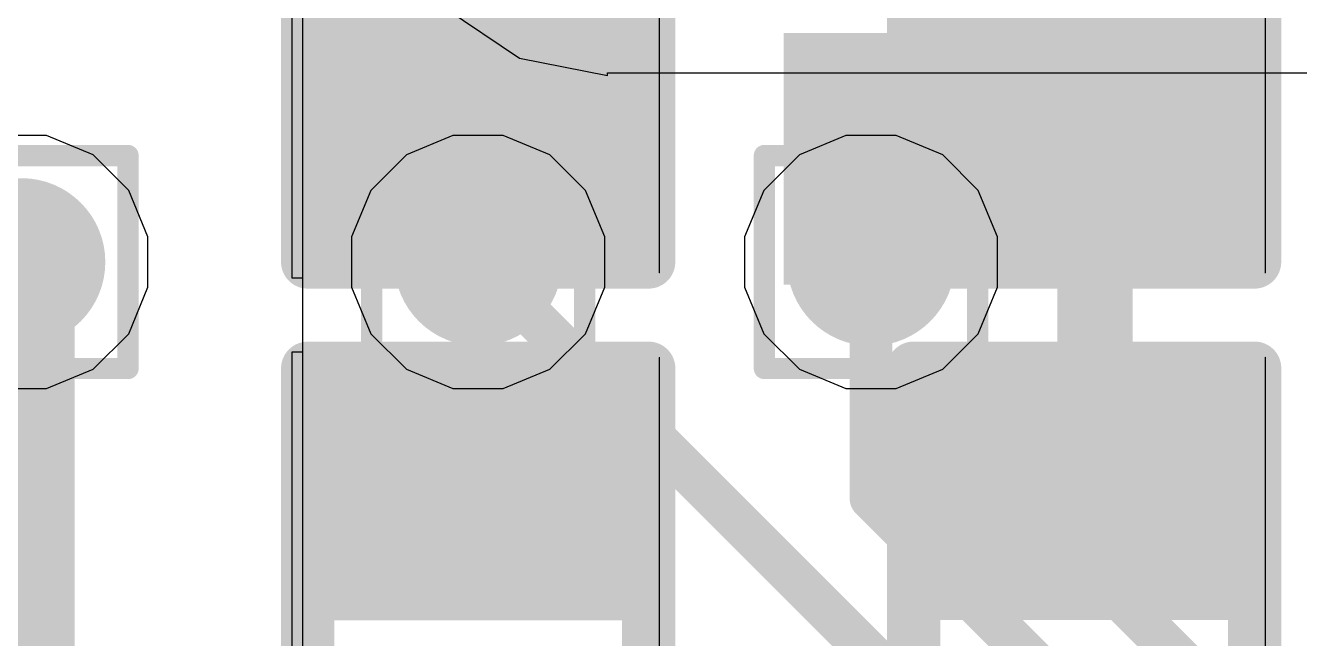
# Model space of a CAD drawing. Header units: inches. Extents: x -6 to 283, y -12 to 154.
# Drawn here: x 24.294 to 27.331, y 7.795 to 9.257 of the extents above; entities that cross this region are included whole.
import ezdxf

# ---------------------------------------------------------------- set-up
doc = ezdxf.new("R2010")
doc.units = ezdxf.units.IN
for name, color, linetype in [('Bottom Layer', 5, 'Continuous'), ('Bottom Overlay', 54, 'Continuous'), ('Bottom Paste', 16, 'Continuous'), ('Bottom Solder', 6, 'Continuous'), ('Drill Drawing', 1, 'Continuous'), ('GND-1', 16, 'Continuous'), ('GND-2', 90, 'Continuous'), ('GND-3', 216, 'Continuous'), ('GND-4', 54, 'Continuous'), ('PWR-1', 156, 'Continuous'), ('PWR-2', 130, 'Continuous'), ('Signal L1', 76, 'Continuous'), ('Signal L2', 6, 'Continuous'), ('Top Layer', 1, 'Continuous'), ('Via Holes', 16, 'Continuous')]:
    doc.layers.add(name, color=color, linetype=linetype)

# ---------------------------------------------------------------- blocks, each defined once
blk = doc.blocks.new('R___0402_B_78')
at = {"layer": 'Bottom Layer'}
for points in [[(-0.2413, 0.3175), (-0.2413, -0.3175), (-0.6985, -0.3175), (-0.6985, 0.3175)], [(0.6985, 0.3175), (0.6985, -0.3175), (0.2413, -0.3175), (0.2413, 0.3175)]]:
    blk.add_hatch(color=5, dxfattribs=at).paths.add_polyline_path(points)
at = {"layer": 'Bottom Paste'}
for points in [[(-0.2413, 0.3175), (-0.2413, -0.3175), (-0.6985, -0.3175), (-0.6985, 0.3175)], [(0.6985, 0.3175), (0.6985, -0.3175), (0.2413, -0.3175), (0.2413, 0.3175)]]:
    blk.add_hatch(color=16, dxfattribs=at).paths.add_polyline_path(points)
at = {"layer": 'Bottom Solder'}
for points in [[(-0.1863, 0.3725), (-0.1863, -0.3725), (-0.7535, -0.3725), (-0.7535, 0.3725)], [(0.7535, 0.3725), (0.7535, -0.3725), (0.1863, -0.3725), (0.1863, 0.3725)]]:
    blk.add_hatch(color=6, dxfattribs=at).paths.add_polyline_path(points)
at = {"layer": 'Bottom Overlay'}
for points in [[(0.7874, 0.4064, 0.127, 0.127, 0), (-0.7874, 0.4064, 0.127, 0.127, 0)], [(-0.7874, -0.4064, 0.127, 0.127, 0), (-0.7874, 0.4064, 0.127, 0.127, 0)], [(0.7874, -0.4064, 0.127, 0.127, 0), (0.7874, 0.4064, 0.127, 0.127, 0)], [(0.8128, 0.4318, 0.00323, 0.00323, 0), (-0.8128, 0.4318, 0.00323, 0.00323, 0)], [(0.7874, -0.4064, 0.127, 0.127, 0), (-0.7874, -0.4064, 0.127, 0.127, 0)]]:
    blk.add_lwpolyline(points, format="xyseb", dxfattribs=at)
for points in [[(-0.8191, 0.4064, 0.0635, 0.0635, 1), (-0.7556, 0.4064, 0.0635, 0.0635, 1)], [(-0.8191, 0.4064, 0.0635, 0.0635, 1), (-0.7556, 0.4064, 0.0635, 0.0635, 1)], [(0.7556, 0.4064, 0.0635, 0.0635, 1), (0.8191, 0.4064, 0.0635, 0.0635, 1)], [(0.7556, 0.4064, 0.0635, 0.0635, 1), (0.8191, 0.4064, 0.0635, 0.0635, 1)], [(-0.8136, 0.4318, 0.00161, 0.00161, 1), (-0.812, 0.4318, 0.00161, 0.00161, 1)], [(0.812, 0.4318, 0.00161, 0.00161, 1), (0.8136, 0.4318, 0.00161, 0.00161, 1)], [(-0.8191, -0.4064, 0.0635, 0.0635, 1), (-0.7556, -0.4064, 0.0635, 0.0635, 1)], [(-0.8191, -0.4064, 0.0635, 0.0635, 1), (-0.7556, -0.4064, 0.0635, 0.0635, 1)], [(0.7556, -0.4064, 0.0635, 0.0635, 1), (0.8191, -0.4064, 0.0635, 0.0635, 1)], [(0.7556, -0.4064, 0.0635, 0.0635, 1), (0.8191, -0.4064, 0.0635, 0.0635, 1)]]:
    blk.add_lwpolyline(points, format="xyseb", close=True, dxfattribs=at)
blk = doc.blocks.new('R___0402_B_79')
at = {"layer": 'Bottom Layer'}
for points in [[(-0.2413, 0.3175), (-0.2413, -0.3175), (-0.6985, -0.3175), (-0.6985, 0.3175)], [(0.6985, 0.3175), (0.6985, -0.3175), (0.2413, -0.3175), (0.2413, 0.3175)]]:
    blk.add_hatch(color=5, dxfattribs=at).paths.add_polyline_path(points)
at = {"layer": 'Bottom Paste'}
for points in [[(-0.2413, 0.3175), (-0.2413, -0.3175), (-0.6985, -0.3175), (-0.6985, 0.3175)], [(0.6985, 0.3175), (0.6985, -0.3175), (0.2413, -0.3175), (0.2413, 0.3175)]]:
    blk.add_hatch(color=16, dxfattribs=at).paths.add_polyline_path(points)
at = {"layer": 'Bottom Solder'}
for points in [[(-0.1863, 0.3725), (-0.1863, -0.3725), (-0.7535, -0.3725), (-0.7535, 0.3725)], [(0.7535, 0.3725), (0.7535, -0.3725), (0.1863, -0.3725), (0.1863, 0.3725)]]:
    blk.add_hatch(color=6, dxfattribs=at).paths.add_polyline_path(points)
at = {"layer": 'Bottom Overlay'}
for points in [[(0.7874, 0.4064, 0.127, 0.127, 0), (-0.7874, 0.4064, 0.127, 0.127, 0)], [(-0.7874, -0.4064, 0.127, 0.127, 0), (-0.7874, 0.4064, 0.127, 0.127, 0)], [(0.7874, -0.4064, 0.127, 0.127, 0), (0.7874, 0.4064, 0.127, 0.127, 0)], [(0.8128, 0.4318, 0.00323, 0.00323, 0), (-0.8128, 0.4318, 0.00323, 0.00323, 0)], [(0.7874, -0.4064, 0.127, 0.127, 0), (-0.7874, -0.4064, 0.127, 0.127, 0)]]:
    blk.add_lwpolyline(points, format="xyseb", dxfattribs=at)
for points in [[(-0.8191, 0.4064, 0.0635, 0.0635, 1), (-0.7556, 0.4064, 0.0635, 0.0635, 1)], [(-0.8191, 0.4064, 0.0635, 0.0635, 1), (-0.7556, 0.4064, 0.0635, 0.0635, 1)], [(0.7556, 0.4064, 0.0635, 0.0635, 1), (0.8191, 0.4064, 0.0635, 0.0635, 1)], [(0.7556, 0.4064, 0.0635, 0.0635, 1), (0.8191, 0.4064, 0.0635, 0.0635, 1)], [(-0.8136, 0.4318, 0.00161, 0.00161, 1), (-0.812, 0.4318, 0.00161, 0.00161, 1)], [(0.812, 0.4318, 0.00161, 0.00161, 1), (0.8136, 0.4318, 0.00161, 0.00161, 1)], [(-0.8191, -0.4064, 0.0635, 0.0635, 1), (-0.7556, -0.4064, 0.0635, 0.0635, 1)], [(-0.8191, -0.4064, 0.0635, 0.0635, 1), (-0.7556, -0.4064, 0.0635, 0.0635, 1)], [(0.7556, -0.4064, 0.0635, 0.0635, 1), (0.8191, -0.4064, 0.0635, 0.0635, 1)], [(0.7556, -0.4064, 0.0635, 0.0635, 1), (0.8191, -0.4064, 0.0635, 0.0635, 1)]]:
    blk.add_lwpolyline(points, format="xyseb", close=True, dxfattribs=at)
blk = doc.blocks.new('R___0402_B_122')
at = {"layer": 'Bottom Layer'}
for points in [[(-0.2413, 0.3175), (-0.2413, -0.3175), (-0.6985, -0.3175), (-0.6985, 0.3175)], [(0.6985, 0.3175), (0.6985, -0.3175), (0.2413, -0.3175), (0.2413, 0.3175)]]:
    blk.add_hatch(color=5, dxfattribs=at).paths.add_polyline_path(points)
at = {"layer": 'Bottom Paste'}
for points in [[(-0.2413, 0.3175), (-0.2413, -0.3175), (-0.6985, -0.3175), (-0.6985, 0.3175)], [(0.6985, 0.3175), (0.6985, -0.3175), (0.2413, -0.3175), (0.2413, 0.3175)]]:
    blk.add_hatch(color=16, dxfattribs=at).paths.add_polyline_path(points)
at = {"layer": 'Bottom Solder'}
for points in [[(-0.1863, 0.3725), (-0.1863, -0.3725), (-0.7535, -0.3725), (-0.7535, 0.3725)], [(0.7535, 0.3725), (0.7535, -0.3725), (0.1863, -0.3725), (0.1863, 0.3725)]]:
    blk.add_hatch(color=6, dxfattribs=at).paths.add_polyline_path(points)
at = {"layer": 'Bottom Overlay'}
for points in [[(-0.7874, -0.4064, 0.127, 0.127, 0), (-0.7874, 0.4064, 0.127, 0.127, 0)], [(0.7874, 0.4064, 0.127, 0.127, 0), (-0.7874, 0.4064, 0.127, 0.127, 0)], [(0.7874, -0.4064, 0.127, 0.127, 0), (0.7874, 0.4064, 0.127, 0.127, 0)], [(0.8128, 0.4318, 0.00323, 0.00323, 0), (-0.8128, 0.4318, 0.00323, 0.00323, 0)], [(0.7874, -0.4064, 0.127, 0.127, 0), (-0.7874, -0.4064, 0.127, 0.127, 0)]]:
    blk.add_lwpolyline(points, format="xyseb", dxfattribs=at)
for points in [[(-0.8191, 0.4064, 0.0635, 0.0635, 1), (-0.7556, 0.4064, 0.0635, 0.0635, 1)], [(-0.8191, 0.4064, 0.0635, 0.0635, 1), (-0.7556, 0.4064, 0.0635, 0.0635, 1)], [(0.7556, 0.4064, 0.0635, 0.0635, 1), (0.8191, 0.4064, 0.0635, 0.0635, 1)], [(0.7556, 0.4064, 0.0635, 0.0635, 1), (0.8191, 0.4064, 0.0635, 0.0635, 1)], [(-0.8136, 0.4318, 0.00161, 0.00161, 1), (-0.812, 0.4318, 0.00161, 0.00161, 1)], [(0.812, 0.4318, 0.00161, 0.00161, 1), (0.8136, 0.4318, 0.00161, 0.00161, 1)], [(-0.8191, -0.4064, 0.0635, 0.0635, 1), (-0.7556, -0.4064, 0.0635, 0.0635, 1)], [(-0.8191, -0.4064, 0.0635, 0.0635, 1), (-0.7556, -0.4064, 0.0635, 0.0635, 1)], [(0.7556, -0.4064, 0.0635, 0.0635, 1), (0.8191, -0.4064, 0.0635, 0.0635, 1)], [(0.7556, -0.4064, 0.0635, 0.0635, 1), (0.8191, -0.4064, 0.0635, 0.0635, 1)]]:
    blk.add_lwpolyline(points, format="xyseb", close=True, dxfattribs=at)
blk = doc.blocks.new('R___0402_B_134')
at = {"layer": 'Bottom Layer'}
for points in [[(-0.2413, 0.3175), (-0.2413, -0.3175), (-0.6985, -0.3175), (-0.6985, 0.3175)], [(0.6985, 0.3175), (0.6985, -0.3175), (0.2413, -0.3175), (0.2413, 0.3175)]]:
    blk.add_hatch(color=5, dxfattribs=at).paths.add_polyline_path(points)
at = {"layer": 'Bottom Paste'}
for points in [[(-0.2413, 0.3175), (-0.2413, -0.3175), (-0.6985, -0.3175), (-0.6985, 0.3175)], [(0.6985, 0.3175), (0.6985, -0.3175), (0.2413, -0.3175), (0.2413, 0.3175)]]:
    blk.add_hatch(color=16, dxfattribs=at).paths.add_polyline_path(points)
at = {"layer": 'Bottom Solder'}
for points in [[(-0.1863, 0.3725), (-0.1863, -0.3725), (-0.7535, -0.3725), (-0.7535, 0.3725)], [(0.7535, 0.3725), (0.7535, -0.3725), (0.1863, -0.3725), (0.1863, 0.3725)]]:
    blk.add_hatch(color=6, dxfattribs=at).paths.add_polyline_path(points)
at = {"layer": 'Bottom Overlay'}
for points in [[(0.7874, 0.4064, 0.127, 0.127, 0), (-0.7874, 0.4064, 0.127, 0.127, 0)], [(-0.7874, -0.4064, 0.127, 0.127, 0), (-0.7874, 0.4064, 0.127, 0.127, 0)], [(0.7874, -0.4064, 0.127, 0.127, 0), (0.7874, 0.4064, 0.127, 0.127, 0)], [(0.8128, 0.4318, 0.00323, 0.00323, 0), (-0.8128, 0.4318, 0.00323, 0.00323, 0)], [(0.7874, -0.4064, 0.127, 0.127, 0), (-0.7874, -0.4064, 0.127, 0.127, 0)]]:
    blk.add_lwpolyline(points, format="xyseb", dxfattribs=at)
for points in [[(-0.8191, 0.4064, 0.0635, 0.0635, 1), (-0.7556, 0.4064, 0.0635, 0.0635, 1)], [(-0.8191, 0.4064, 0.0635, 0.0635, 1), (-0.7556, 0.4064, 0.0635, 0.0635, 1)], [(0.7556, 0.4064, 0.0635, 0.0635, 1), (0.8191, 0.4064, 0.0635, 0.0635, 1)], [(0.7556, 0.4064, 0.0635, 0.0635, 1), (0.8191, 0.4064, 0.0635, 0.0635, 1)], [(-0.8136, 0.4318, 0.00161, 0.00161, 1), (-0.812, 0.4318, 0.00161, 0.00161, 1)], [(0.812, 0.4318, 0.00161, 0.00161, 1), (0.8136, 0.4318, 0.00161, 0.00161, 1)], [(-0.8191, -0.4064, 0.0635, 0.0635, 1), (-0.7556, -0.4064, 0.0635, 0.0635, 1)], [(-0.8191, -0.4064, 0.0635, 0.0635, 1), (-0.7556, -0.4064, 0.0635, 0.0635, 1)], [(0.7556, -0.4064, 0.0635, 0.0635, 1), (0.8191, -0.4064, 0.0635, 0.0635, 1)], [(0.7556, -0.4064, 0.0635, 0.0635, 1), (0.8191, -0.4064, 0.0635, 0.0635, 1)]]:
    blk.add_lwpolyline(points, format="xyseb", close=True, dxfattribs=at)

msp = doc.modelspace()

# ---------------------------------------------------------------- hatches: boundary and pattern name
at = {"layer": 'Bottom Layer'}
msp.add_hatch(color=5, dxfattribs=at).paths.add_polyline_path([(26.1015, 8.6388), (27.135, 8.6388), (27.135, 9.2387), (26.1015, 9.2387)])
h = msp.add_hatch(color=5, dxfattribs=at)
edge = h.paths.add_edge_path()
edge.add_arc((24.2844, 8.6926), 0.2, 0, 360)
h = msp.add_hatch(color=5, dxfattribs=at)
edge = h.paths.add_edge_path()
edge.add_arc((25.3731, 8.6926), 0.2, 0, 360)
h = msp.add_hatch(color=5, dxfattribs=at)
edge = h.paths.add_edge_path()
edge.add_arc((26.3095, 8.6926), 0.2, 0, 360)
at = {"layer": 'GND-1'}
h = msp.add_hatch(color=16, dxfattribs=at)
edge = h.paths.add_edge_path()
edge.add_arc((24.2844, 8.6926), 0.2, 0, 360)
h = msp.add_hatch(color=16, dxfattribs=at)
edge = h.paths.add_edge_path()
edge.add_arc((25.3731, 8.6926), 0.2, 0, 360)
h = msp.add_hatch(color=16, dxfattribs=at)
edge = h.paths.add_edge_path()
edge.add_arc((26.3095, 8.6926), 0.2, 0, 360)
at = {"layer": 'GND-2'}
h = msp.add_hatch(color=90, dxfattribs=at)
edge = h.paths.add_edge_path()
edge.add_arc((24.2844, 8.6926), 0.2, 0, 360)
h = msp.add_hatch(color=90, dxfattribs=at)
edge = h.paths.add_edge_path()
edge.add_arc((25.3731, 8.6926), 0.2, 0, 360)
h = msp.add_hatch(color=90, dxfattribs=at)
edge = h.paths.add_edge_path()
edge.add_arc((26.3095, 8.6926), 0.2, 0, 360)
at = {"layer": 'GND-3'}
h = msp.add_hatch(color=216, dxfattribs=at)
edge = h.paths.add_edge_path()
edge.add_arc((24.2844, 8.6926), 0.2, 0, 360)
h = msp.add_hatch(color=216, dxfattribs=at)
edge = h.paths.add_edge_path()
edge.add_arc((25.3731, 8.6926), 0.2, 0, 360)
h = msp.add_hatch(color=216, dxfattribs=at)
edge = h.paths.add_edge_path()
edge.add_arc((26.3095, 8.6926), 0.2, 0, 360)
at = {"layer": 'GND-4'}
h = msp.add_hatch(color=54, dxfattribs=at)
edge = h.paths.add_edge_path()
edge.add_arc((24.2844, 8.6926), 0.2, 0, 360)
h = msp.add_hatch(color=54, dxfattribs=at)
edge = h.paths.add_edge_path()
edge.add_arc((25.3731, 8.6926), 0.2, 0, 360)
h = msp.add_hatch(color=54, dxfattribs=at)
edge = h.paths.add_edge_path()
edge.add_arc((26.3095, 8.6926), 0.2, 0, 360)
at = {"layer": 'PWR-1'}
h = msp.add_hatch(color=156, dxfattribs=at)
edge = h.paths.add_edge_path()
edge.add_arc((24.2844, 8.6926), 0.2, 0, 360)
h = msp.add_hatch(color=156, dxfattribs=at)
edge = h.paths.add_edge_path()
edge.add_arc((25.3731, 8.6926), 0.2, 0, 360)
h = msp.add_hatch(color=156, dxfattribs=at)
edge = h.paths.add_edge_path()
edge.add_arc((26.3095, 8.6926), 0.2, 0, 360)
at = {"layer": 'PWR-2'}
h = msp.add_hatch(color=130, dxfattribs=at)
edge = h.paths.add_edge_path()
edge.add_arc((24.2844, 8.6926), 0.2, 0, 360)
h = msp.add_hatch(color=130, dxfattribs=at)
edge = h.paths.add_edge_path()
edge.add_arc((25.3731, 8.6926), 0.2, 0, 360)
h = msp.add_hatch(color=130, dxfattribs=at)
edge = h.paths.add_edge_path()
edge.add_arc((26.3095, 8.6926), 0.2, 0, 360)
at = {"layer": 'Signal L1'}
h = msp.add_hatch(color=76, dxfattribs=at)
edge = h.paths.add_edge_path()
edge.add_arc((24.2844, 8.6926), 0.2, 0, 360)
h = msp.add_hatch(color=76, dxfattribs=at)
edge = h.paths.add_edge_path()
edge.add_arc((25.3731, 8.6926), 0.2, 0, 360)
h = msp.add_hatch(color=76, dxfattribs=at)
edge = h.paths.add_edge_path()
edge.add_arc((26.3095, 8.6926), 0.2, 0, 360)
at = {"layer": 'Signal L2'}
h = msp.add_hatch(color=6, dxfattribs=at)
edge = h.paths.add_edge_path()
edge.add_arc((24.2844, 8.6926), 0.2, 0, 360)
h = msp.add_hatch(color=6, dxfattribs=at)
edge = h.paths.add_edge_path()
edge.add_arc((25.3731, 8.6926), 0.2, 0, 360)
h = msp.add_hatch(color=6, dxfattribs=at)
edge = h.paths.add_edge_path()
edge.add_arc((26.3095, 8.6926), 0.2, 0, 360)
at = {"layer": 'Top Layer'}
h = msp.add_hatch(color=1, dxfattribs=at)
edge = h.paths.add_edge_path()
edge.add_arc((24.2844, 8.6926), 0.2, 0, 360)
h = msp.add_hatch(color=1, dxfattribs=at)
edge = h.paths.add_edge_path()
edge.add_arc((25.3731, 8.6926), 0.2, 0, 360)
h = msp.add_hatch(color=1, dxfattribs=at)
edge = h.paths.add_edge_path()
edge.add_arc((26.3095, 8.6926), 0.2, 0, 360)
at = {"layer": 'Via Holes'}
h = msp.add_hatch(color=7, dxfattribs=at)
edge = h.paths.add_edge_path()
edge.add_arc((24.2844, 8.6926), 0.1, 0, 360)
h = msp.add_hatch(color=7, dxfattribs=at)
edge = h.paths.add_edge_path()
edge.add_arc((25.3731, 8.6926), 0.1, 0, 360)
h = msp.add_hatch(color=7, dxfattribs=at)
edge = h.paths.add_edge_path()
edge.add_arc((26.3095, 8.6926), 0.1, 0, 360)

# ---------------------------------------------------------------- linework, layer by layer
at = {"layer": 'Bottom Layer'}
for p, q in [((24.9546, 10.7059), (24.9546, 6.1772)), ((24.9286, 9.3657), (24.9286, 8.6545)), ((24.3444, 8.9942), (24.2244, 8.9942)), ((24.4553, 8.9483), (24.3444, 8.9942)), ((24.5401, 8.8634), (24.4553, 8.9483)), ((24.586, 8.7526), (24.5401, 8.8634)), ((24.586, 8.6326), (24.586, 8.7526)), ((24.5401, 8.5217), (24.586, 8.6326)), ((24.9286, 8.6545), (24.9546, 8.6545)), ((24.9546, 8.6545), (24.9546, 8.4773)), ((24.4553, 8.4369), (24.5401, 8.5217)), ((24.9546, 8.4773), (24.9287, 8.4773)), ((24.9287, 8.4773), (24.9287, 7.7661)), ((24.3444, 8.391), (24.4553, 8.4369)), ((24.2244, 8.391), (24.3444, 8.391))]:
    msp.add_line(p, q, dxfattribs=at)
for points in [[(25.3731, 8.6926, 0.127, 0.127, 0), (25.3731, 9.0101, 0.127, 0.127, 0)], [(26.8175, 8.6926, 0.127, 0.127, 0), (26.8175, 9.0104, 0.127, 0.127, 0)], [(25.3731, 8.1218, 0.127, 0.127, 0), (25.3731, 8.6926, 0.127, 0.127, 0)], [(26.8175, 8.1221, 0.127, 0.127, 0), (26.8175, 8.6926, 0.127, 0.127, 0)], [(26.3095, 8.6926, 0.1016, 0.1016, 0), (26.8175, 8.6926, 0.1016, 0.1016, 0)], [(25.3731, 8.1218, 0.127, 0.127, 0), (25.3732, 8.1217, 0.127, 0.127, 0)]]:
    msp.add_lwpolyline(points, format="xyseb", dxfattribs=at)
for points in [[(25.3414, 9.0101, 0.0635, 0.0635, 1), (25.4049, 9.0101, 0.0635, 0.0635, 1)], [(26.7858, 9.0104, 0.0635, 0.0635, 1), (26.8493, 9.0104, 0.0635, 0.0635, 1)], [(25.3414, 8.6926, 0.0635, 0.0635, 1), (25.4049, 8.6926, 0.0635, 0.0635, 1)], [(25.3414, 8.6926, 0.0635, 0.0635, 1), (25.4049, 8.6926, 0.0635, 0.0635, 1)], [(26.7858, 8.6926, 0.0635, 0.0635, 1), (26.8493, 8.6926, 0.0635, 0.0635, 1)], [(26.7858, 8.6926, 0.0635, 0.0635, 1), (26.8493, 8.6926, 0.0635, 0.0635, 1)], [(26.2841, 8.6926, 0.0508, 0.0508, 1), (26.3349, 8.6926, 0.0508, 0.0508, 1)], [(26.7921, 8.6926, 0.0508, 0.0508, 1), (26.8429, 8.6926, 0.0508, 0.0508, 1)], [(25.3414, 8.1218, 0.0635, 0.0635, 1), (25.4049, 8.1218, 0.0635, 0.0635, 1)], [(25.3414, 8.1218, 0.0635, 0.0635, 1), (25.4049, 8.1218, 0.0635, 0.0635, 1)], [(25.3415, 8.1217, 0.0635, 0.0635, 1), (25.405, 8.1217, 0.0635, 0.0635, 1)], [(26.7858, 8.1221, 0.0635, 0.0635, 1), (26.8493, 8.1221, 0.0635, 0.0635, 1)]]:
    msp.add_lwpolyline(points, format="xyseb", close=True, dxfattribs=at)
at = {"layer": 'Drill Drawing'}
for points in [[(24.0304, 8.9466, 0.0508, 0.0508, 0), (24.5384, 8.9466, 0.0508, 0.0508, 0)], [(24.5384, 8.4386, 0.0508, 0.0508, 0), (24.5384, 8.9466, 0.0508, 0.0508, 0)], [(25.1191, 8.9466, 0.0508, 0.0508, 0), (25.6271, 8.9466, 0.0508, 0.0508, 0)], [(25.1191, 8.4386, 0.0508, 0.0508, 0), (25.1191, 8.9466, 0.0508, 0.0508, 0)], [(25.6271, 8.4386, 0.0508, 0.0508, 0), (25.6271, 8.9466, 0.0508, 0.0508, 0)], [(26.0555, 8.9466, 0.0508, 0.0508, 0), (26.5635, 8.9466, 0.0508, 0.0508, 0)], [(26.0555, 8.4386, 0.0508, 0.0508, 0), (26.0555, 8.9466, 0.0508, 0.0508, 0)], [(26.5635, 8.4386, 0.0508, 0.0508, 0), (26.5635, 8.9466, 0.0508, 0.0508, 0)], [(24.0304, 8.4386, 0.0508, 0.0508, 0), (24.5384, 8.4386, 0.0508, 0.0508, 0)], [(25.1191, 8.4386, 0.0508, 0.0508, 0), (25.6271, 8.4386, 0.0508, 0.0508, 0)], [(26.0555, 8.4386, 0.0508, 0.0508, 0), (26.5635, 8.4386, 0.0508, 0.0508, 0)]]:
    msp.add_lwpolyline(points, format="xyseb", dxfattribs=at)
for points in [[(24.5257, 8.9466, 0.0254, 0.0254, 1), (24.5511, 8.9466, 0.0254, 0.0254, 1)], [(24.5257, 8.9466, 0.0254, 0.0254, 1), (24.5511, 8.9466, 0.0254, 0.0254, 1)], [(25.1064, 8.9466, 0.0254, 0.0254, 1), (25.1318, 8.9466, 0.0254, 0.0254, 1)], [(25.1064, 8.9466, 0.0254, 0.0254, 1), (25.1318, 8.9466, 0.0254, 0.0254, 1)], [(25.6144, 8.9466, 0.0254, 0.0254, 1), (25.6398, 8.9466, 0.0254, 0.0254, 1)], [(25.6144, 8.9466, 0.0254, 0.0254, 1), (25.6398, 8.9466, 0.0254, 0.0254, 1)], [(26.0428, 8.9466, 0.0254, 0.0254, 1), (26.0682, 8.9466, 0.0254, 0.0254, 1)], [(26.0428, 8.9466, 0.0254, 0.0254, 1), (26.0682, 8.9466, 0.0254, 0.0254, 1)], [(26.5508, 8.9466, 0.0254, 0.0254, 1), (26.5762, 8.9466, 0.0254, 0.0254, 1)], [(26.5508, 8.9466, 0.0254, 0.0254, 1), (26.5762, 8.9466, 0.0254, 0.0254, 1)], [(24.5257, 8.4386, 0.0254, 0.0254, 1), (24.5511, 8.4386, 0.0254, 0.0254, 1)], [(24.5257, 8.4386, 0.0254, 0.0254, 1), (24.5511, 8.4386, 0.0254, 0.0254, 1)], [(25.1064, 8.4386, 0.0254, 0.0254, 1), (25.1318, 8.4386, 0.0254, 0.0254, 1)], [(25.1064, 8.4386, 0.0254, 0.0254, 1), (25.1318, 8.4386, 0.0254, 0.0254, 1)], [(25.6144, 8.4386, 0.0254, 0.0254, 1), (25.6398, 8.4386, 0.0254, 0.0254, 1)], [(25.6144, 8.4386, 0.0254, 0.0254, 1), (25.6398, 8.4386, 0.0254, 0.0254, 1)], [(26.0428, 8.4386, 0.0254, 0.0254, 1), (26.0682, 8.4386, 0.0254, 0.0254, 1)], [(26.0428, 8.4386, 0.0254, 0.0254, 1), (26.0682, 8.4386, 0.0254, 0.0254, 1)], [(26.5508, 8.4386, 0.0254, 0.0254, 1), (26.5762, 8.4386, 0.0254, 0.0254, 1)], [(26.5508, 8.4386, 0.0254, 0.0254, 1), (26.5762, 8.4386, 0.0254, 0.0254, 1)]]:
    msp.add_lwpolyline(points, format="xyseb", close=True, dxfattribs=at)
at = {"layer": 'GND-1'}
for p, q in [((24.3444, 8.9942), (24.2244, 8.9942)), ((24.4553, 8.9483), (24.3444, 8.9942)), ((25.3131, 8.9942), (25.2023, 8.9483)), ((25.4331, 8.9942), (25.3131, 8.9942)), ((25.544, 8.9483), (25.4331, 8.9942)), ((26.2495, 8.9942), (26.1387, 8.9483)), ((26.3695, 8.9942), (26.2495, 8.9942)), ((26.4804, 8.9483), (26.3695, 8.9942)), ((24.5401, 8.8634), (24.4553, 8.9483)), ((25.2023, 8.9483), (25.1174, 8.8634)), ((25.6288, 8.8634), (25.544, 8.9483)), ((26.1387, 8.9483), (26.0538, 8.8634)), ((26.5652, 8.8634), (26.4804, 8.9483)), ((24.586, 8.7526), (24.5401, 8.8634)), ((25.1174, 8.8634), (25.0715, 8.7526)), ((25.6747, 8.7526), (25.6288, 8.8634)), ((26.0538, 8.8634), (26.0079, 8.7526)), ((26.6111, 8.7526), (26.5652, 8.8634)), ((24.586, 8.6326), (24.586, 8.7526)), ((25.0715, 8.7526), (25.0715, 8.6326)), ((25.6747, 8.6326), (25.6747, 8.7526)), ((26.0079, 8.7526), (26.0079, 8.6326)), ((26.6111, 8.6326), (26.6111, 8.7526)), ((24.5401, 8.5217), (24.586, 8.6326)), ((25.0715, 8.6326), (25.1174, 8.5217)), ((25.6288, 8.5217), (25.6747, 8.6326)), ((26.0079, 8.6326), (26.0538, 8.5217)), ((26.5652, 8.5217), (26.6111, 8.6326)), ((24.4553, 8.4369), (24.5401, 8.5217)), ((25.1174, 8.5217), (25.2023, 8.4369)), ((25.544, 8.4369), (25.6288, 8.5217)), ((26.0538, 8.5217), (26.1387, 8.4369)), ((26.4804, 8.4369), (26.5652, 8.5217)), ((24.3444, 8.391), (24.4553, 8.4369)), ((25.2023, 8.4369), (25.3131, 8.391)), ((25.4331, 8.391), (25.544, 8.4369)), ((26.1387, 8.4369), (26.2495, 8.391)), ((26.3695, 8.391), (26.4804, 8.4369)), ((24.2244, 8.391), (24.3444, 8.391)), ((25.3131, 8.391), (25.4331, 8.391)), ((26.2495, 8.391), (26.3695, 8.391))]:
    msp.add_line(p, q, dxfattribs=at)
at = {"layer": 'GND-2'}
for p, q in [((24.3444, 8.9942), (24.2244, 8.9942)), ((24.4553, 8.9483), (24.3444, 8.9942)), ((25.3131, 8.9942), (25.2023, 8.9483)), ((25.4331, 8.9942), (25.3131, 8.9942)), ((25.544, 8.9483), (25.4331, 8.9942)), ((26.2495, 8.9942), (26.1387, 8.9483)), ((26.3695, 8.9942), (26.2495, 8.9942)), ((26.4804, 8.9483), (26.3695, 8.9942)), ((24.5401, 8.8634), (24.4553, 8.9483)), ((25.2023, 8.9483), (25.1174, 8.8634)), ((25.6288, 8.8634), (25.544, 8.9483)), ((26.1387, 8.9483), (26.0538, 8.8634)), ((26.5652, 8.8634), (26.4804, 8.9483)), ((24.586, 8.7526), (24.5401, 8.8634)), ((25.1174, 8.8634), (25.0715, 8.7526)), ((25.6747, 8.7526), (25.6288, 8.8634)), ((26.0538, 8.8634), (26.0079, 8.7526)), ((26.6111, 8.7526), (26.5652, 8.8634)), ((24.586, 8.6326), (24.586, 8.7526)), ((25.0715, 8.7526), (25.0715, 8.6326)), ((25.6747, 8.6326), (25.6747, 8.7526)), ((26.0079, 8.7526), (26.0079, 8.6326)), ((26.6111, 8.6326), (26.6111, 8.7526)), ((24.5401, 8.5217), (24.586, 8.6326)), ((25.0715, 8.6326), (25.1174, 8.5217)), ((25.6288, 8.5217), (25.6747, 8.6326)), ((26.0079, 8.6326), (26.0538, 8.5217)), ((26.5652, 8.5217), (26.6111, 8.6326)), ((24.4553, 8.4369), (24.5401, 8.5217)), ((25.1174, 8.5217), (25.2023, 8.4369)), ((25.544, 8.4369), (25.6288, 8.5217)), ((26.0538, 8.5217), (26.1387, 8.4369)), ((26.4804, 8.4369), (26.5652, 8.5217)), ((24.3444, 8.391), (24.4553, 8.4369)), ((25.2023, 8.4369), (25.3131, 8.391)), ((25.4331, 8.391), (25.544, 8.4369)), ((26.1387, 8.4369), (26.2495, 8.391)), ((26.3695, 8.391), (26.4804, 8.4369)), ((24.2244, 8.391), (24.3444, 8.391)), ((25.3131, 8.391), (25.4331, 8.391)), ((26.2495, 8.391), (26.3695, 8.391))]:
    msp.add_line(p, q, dxfattribs=at)
at = {"layer": 'GND-3'}
for p, q in [((24.3444, 8.9942), (24.2244, 8.9942)), ((24.4553, 8.9483), (24.3444, 8.9942)), ((25.3131, 8.9942), (25.2023, 8.9483)), ((25.4331, 8.9942), (25.3131, 8.9942)), ((25.544, 8.9483), (25.4331, 8.9942)), ((26.2495, 8.9942), (26.1387, 8.9483)), ((26.3695, 8.9942), (26.2495, 8.9942)), ((26.4804, 8.9483), (26.3695, 8.9942)), ((24.5401, 8.8634), (24.4553, 8.9483)), ((25.2023, 8.9483), (25.1174, 8.8634)), ((25.6288, 8.8634), (25.544, 8.9483)), ((26.1387, 8.9483), (26.0538, 8.8634)), ((26.5652, 8.8634), (26.4804, 8.9483)), ((24.586, 8.7526), (24.5401, 8.8634)), ((25.1174, 8.8634), (25.0715, 8.7526)), ((25.6747, 8.7526), (25.6288, 8.8634)), ((26.0538, 8.8634), (26.0079, 8.7526)), ((26.6111, 8.7526), (26.5652, 8.8634)), ((24.586, 8.6326), (24.586, 8.7526)), ((25.0715, 8.7526), (25.0715, 8.6326)), ((25.6747, 8.6326), (25.6747, 8.7526)), ((26.0079, 8.7526), (26.0079, 8.6326)), ((26.6111, 8.6326), (26.6111, 8.7526)), ((24.5401, 8.5217), (24.586, 8.6326)), ((25.0715, 8.6326), (25.1174, 8.5217)), ((25.6288, 8.5217), (25.6747, 8.6326)), ((26.0079, 8.6326), (26.0538, 8.5217)), ((26.5652, 8.5217), (26.6111, 8.6326)), ((24.4553, 8.4369), (24.5401, 8.5217)), ((25.1174, 8.5217), (25.2023, 8.4369)), ((25.544, 8.4369), (25.6288, 8.5217)), ((26.0538, 8.5217), (26.1387, 8.4369)), ((26.4804, 8.4369), (26.5652, 8.5217)), ((24.3444, 8.391), (24.4553, 8.4369)), ((25.2023, 8.4369), (25.3131, 8.391)), ((25.4331, 8.391), (25.544, 8.4369)), ((26.1387, 8.4369), (26.2495, 8.391)), ((26.3695, 8.391), (26.4804, 8.4369)), ((24.2244, 8.391), (24.3444, 8.391)), ((25.3131, 8.391), (25.4331, 8.391)), ((26.2495, 8.391), (26.3695, 8.391))]:
    msp.add_line(p, q, dxfattribs=at)
at = {"layer": 'GND-4'}
for p, q in [((24.3444, 8.9942), (24.2244, 8.9942)), ((24.4553, 8.9483), (24.3444, 8.9942)), ((25.3131, 8.9942), (25.2023, 8.9483)), ((25.4331, 8.9942), (25.3131, 8.9942)), ((25.544, 8.9483), (25.4331, 8.9942)), ((26.2495, 8.9942), (26.1387, 8.9483)), ((26.3695, 8.9942), (26.2495, 8.9942)), ((26.4804, 8.9483), (26.3695, 8.9942)), ((24.5401, 8.8634), (24.4553, 8.9483)), ((25.2023, 8.9483), (25.1174, 8.8634)), ((25.6288, 8.8634), (25.544, 8.9483)), ((26.1387, 8.9483), (26.0538, 8.8634)), ((26.5652, 8.8634), (26.4804, 8.9483)), ((24.586, 8.7526), (24.5401, 8.8634)), ((25.1174, 8.8634), (25.0715, 8.7526)), ((25.6747, 8.7526), (25.6288, 8.8634)), ((26.0538, 8.8634), (26.0079, 8.7526)), ((26.6111, 8.7526), (26.5652, 8.8634)), ((24.586, 8.6326), (24.586, 8.7526)), ((25.0715, 8.7526), (25.0715, 8.6326)), ((25.6747, 8.6326), (25.6747, 8.7526)), ((26.0079, 8.7526), (26.0079, 8.6326)), ((26.6111, 8.6326), (26.6111, 8.7526)), ((24.5401, 8.5217), (24.586, 8.6326)), ((25.0715, 8.6326), (25.1174, 8.5217)), ((25.6288, 8.5217), (25.6747, 8.6326)), ((26.0079, 8.6326), (26.0538, 8.5217)), ((26.5652, 8.5217), (26.6111, 8.6326)), ((24.4553, 8.4369), (24.5401, 8.5217)), ((25.1174, 8.5217), (25.2023, 8.4369)), ((25.544, 8.4369), (25.6288, 8.5217)), ((26.0538, 8.5217), (26.1387, 8.4369)), ((26.4804, 8.4369), (26.5652, 8.5217)), ((24.3444, 8.391), (24.4553, 8.4369)), ((25.2023, 8.4369), (25.3131, 8.391)), ((25.4331, 8.391), (25.544, 8.4369)), ((26.1387, 8.4369), (26.2495, 8.391)), ((26.3695, 8.391), (26.4804, 8.4369)), ((24.2244, 8.391), (24.3444, 8.391)), ((25.3131, 8.391), (25.4331, 8.391)), ((26.2495, 8.391), (26.3695, 8.391))]:
    msp.add_line(p, q, dxfattribs=at)
at = {"layer": 'PWR-1'}
for p, q in [((25.2943, 9.2977), (25.4718, 9.1791)), ((25.4718, 9.1791), (25.6812, 9.1374)), ((25.6812, 9.1374), (25.6812, 9.1435)), ((25.6812, 9.1435), (29.0059, 9.1435)), ((24.3444, 8.9942), (24.2244, 8.9942)), ((24.4553, 8.9483), (24.3444, 8.9942)), ((25.3131, 8.9942), (25.2023, 8.9483)), ((25.4331, 8.9942), (25.3131, 8.9942)), ((25.544, 8.9483), (25.4331, 8.9942)), ((26.2495, 8.9942), (26.1387, 8.9483)), ((26.3695, 8.9942), (26.2495, 8.9942)), ((26.4804, 8.9483), (26.3695, 8.9942)), ((24.5401, 8.8634), (24.4553, 8.9483)), ((25.2023, 8.9483), (25.1174, 8.8634)), ((25.6288, 8.8634), (25.544, 8.9483)), ((26.1387, 8.9483), (26.0538, 8.8634)), ((26.5652, 8.8634), (26.4804, 8.9483)), ((24.586, 8.7526), (24.5401, 8.8634)), ((25.1174, 8.8634), (25.0715, 8.7526)), ((25.6747, 8.7526), (25.6288, 8.8634)), ((26.0538, 8.8634), (26.0079, 8.7526)), ((26.6111, 8.7526), (26.5652, 8.8634)), ((24.586, 8.6326), (24.586, 8.7526)), ((25.0715, 8.7526), (25.0715, 8.6326)), ((25.6747, 8.6326), (25.6747, 8.7526)), ((26.0079, 8.7526), (26.0079, 8.6326)), ((26.6111, 8.6326), (26.6111, 8.7526)), ((24.5401, 8.5217), (24.586, 8.6326)), ((25.0715, 8.6326), (25.1174, 8.5217)), ((25.6288, 8.5217), (25.6747, 8.6326)), ((26.0079, 8.6326), (26.0538, 8.5217)), ((26.5652, 8.5217), (26.6111, 8.6326)), ((24.4553, 8.4369), (24.5401, 8.5217)), ((25.1174, 8.5217), (25.2023, 8.4369)), ((25.544, 8.4369), (25.6288, 8.5217)), ((26.0538, 8.5217), (26.1387, 8.4369)), ((26.4804, 8.4369), (26.5652, 8.5217)), ((24.3444, 8.391), (24.4553, 8.4369)), ((25.2023, 8.4369), (25.3131, 8.391)), ((25.4331, 8.391), (25.544, 8.4369)), ((26.1387, 8.4369), (26.2495, 8.391)), ((26.3695, 8.391), (26.4804, 8.4369)), ((24.2244, 8.391), (24.3444, 8.391)), ((25.3131, 8.391), (25.4331, 8.391)), ((26.2495, 8.391), (26.3695, 8.391))]:
    msp.add_line(p, q, dxfattribs=at)
at = {"layer": 'PWR-2'}
for p, q in [((24.3444, 8.9942), (24.2244, 8.9942)), ((24.4553, 8.9483), (24.3444, 8.9942)), ((25.3131, 8.9942), (25.2023, 8.9483)), ((25.4331, 8.9942), (25.3131, 8.9942)), ((25.544, 8.9483), (25.4331, 8.9942)), ((26.2495, 8.9942), (26.1387, 8.9483)), ((26.3695, 8.9942), (26.2495, 8.9942)), ((26.4804, 8.9483), (26.3695, 8.9942)), ((24.5401, 8.8634), (24.4553, 8.9483)), ((25.2023, 8.9483), (25.1174, 8.8634)), ((25.6288, 8.8634), (25.544, 8.9483)), ((26.1387, 8.9483), (26.0538, 8.8634)), ((26.5652, 8.8634), (26.4804, 8.9483)), ((24.586, 8.7526), (24.5401, 8.8634)), ((25.1174, 8.8634), (25.0715, 8.7526)), ((25.6747, 8.7526), (25.6288, 8.8634)), ((26.0538, 8.8634), (26.0079, 8.7526)), ((26.6111, 8.7526), (26.5652, 8.8634)), ((24.586, 8.6326), (24.586, 8.7526)), ((25.0715, 8.7526), (25.0715, 8.6326)), ((25.6747, 8.6326), (25.6747, 8.7526)), ((26.0079, 8.7526), (26.0079, 8.6326)), ((26.6111, 8.6326), (26.6111, 8.7526)), ((24.5401, 8.5217), (24.586, 8.6326)), ((25.0715, 8.6326), (25.1174, 8.5217)), ((25.6288, 8.5217), (25.6747, 8.6326)), ((26.0079, 8.6326), (26.0538, 8.5217)), ((26.5652, 8.5217), (26.6111, 8.6326)), ((24.4553, 8.4369), (24.5401, 8.5217)), ((25.1174, 8.5217), (25.2023, 8.4369)), ((25.544, 8.4369), (25.6288, 8.5217)), ((26.0538, 8.5217), (26.1387, 8.4369)), ((26.4804, 8.4369), (26.5652, 8.5217)), ((24.3444, 8.391), (24.4553, 8.4369)), ((25.2023, 8.4369), (25.3131, 8.391)), ((25.4331, 8.391), (25.544, 8.4369)), ((26.1387, 8.4369), (26.2495, 8.391)), ((26.3695, 8.391), (26.4804, 8.4369)), ((24.2244, 8.391), (24.3444, 8.391)), ((25.3131, 8.391), (25.4331, 8.391)), ((26.2495, 8.391), (26.3695, 8.391))]:
    msp.add_line(p, q, dxfattribs=at)
at = {"layer": 'Signal L1'}
msp.add_lwpolyline([(24.2844, 4.9006, 0.1194, 0.1194, 0), (24.2844, 8.6926, 0.1194, 0.1194, 0)], format="xyseb", dxfattribs=at)
msp.add_lwpolyline([(24.2546, 8.6926, 0.0597, 0.0597, 1), (24.3143, 8.6926, 0.0597, 0.0597, 1)], format="xyseb", close=True, dxfattribs=at)
at = {"layer": 'Signal L2'}
for points in [[(26.8822, 7.9103, 0.1016, 0.1016, 0), (26.8822, 10.5087, 0.1016, 0.1016, 0)], [(25.3731, 8.6926, 0.1016, 0.1016, 0), (26.9667, 7.099, 0.1016, 0.1016, 0)], [(26.307, 8.69, 0.1016, 0.1016, 0), (26.3095, 8.6875, 0.1016, 0.1016, 0)], [(26.3095, 8.1286, 0.1016, 0.1016, 0), (26.3095, 8.6875, 0.1016, 0.1016, 0)], [(26.3095, 8.1286, 0.1016, 0.1016, 0), (27.0665, 7.3717, 0.1016, 0.1016, 0)], [(26.8822, 7.9103, 0.1016, 0.1016, 0), (27.1755, 7.617, 0.1016, 0.1016, 0)]]:
    msp.add_lwpolyline(points, format="xyseb", dxfattribs=at)
for points in [[(25.3477, 8.6926, 0.0508, 0.0508, 1), (25.3985, 8.6926, 0.0508, 0.0508, 1)], [(26.2816, 8.69, 0.0508, 0.0508, 1), (26.3324, 8.69, 0.0508, 0.0508, 1)], [(26.2841, 8.6875, 0.0508, 0.0508, 1), (26.3349, 8.6875, 0.0508, 0.0508, 1)], [(26.2841, 8.6875, 0.0508, 0.0508, 1), (26.3349, 8.6875, 0.0508, 0.0508, 1)], [(26.2841, 8.1286, 0.0508, 0.0508, 1), (26.3349, 8.1286, 0.0508, 0.0508, 1)], [(26.2841, 8.1286, 0.0508, 0.0508, 1), (26.3349, 8.1286, 0.0508, 0.0508, 1)], [(26.8568, 7.9103, 0.0508, 0.0508, 1), (26.9076, 7.9103, 0.0508, 0.0508, 1)], [(26.8568, 7.9103, 0.0508, 0.0508, 1), (26.9076, 7.9103, 0.0508, 0.0508, 1)]]:
    msp.add_lwpolyline(points, format="xyseb", close=True, dxfattribs=at)
at = {"layer": 'Top Layer'}
msp.add_lwpolyline([(24.2844, 7.1161, 0.254, 0.254, 0), (24.2844, 8.6926, 0.254, 0.254, 0)], format="xyseb", dxfattribs=at)
msp.add_lwpolyline([(24.2209, 8.6926, 0.127, 0.127, 1), (24.3479, 8.6926, 0.127, 0.127, 1)], format="xyseb", close=True, dxfattribs=at)

# ---------------------------------------------------------------- block references
at = {"rotation": 270}
for name, p in [('R___0402_B_79', (25.3731, 9.48)), ('R___0402_B_78', (26.8175, 9.48)), ('R___0402_B_134', (25.3732, 7.6518)), ('R___0402_B_122', (26.8176, 7.6521))]:
    msp.add_blockref(name, p, dxfattribs=at)

doc.saveas('drawing.dxf')
